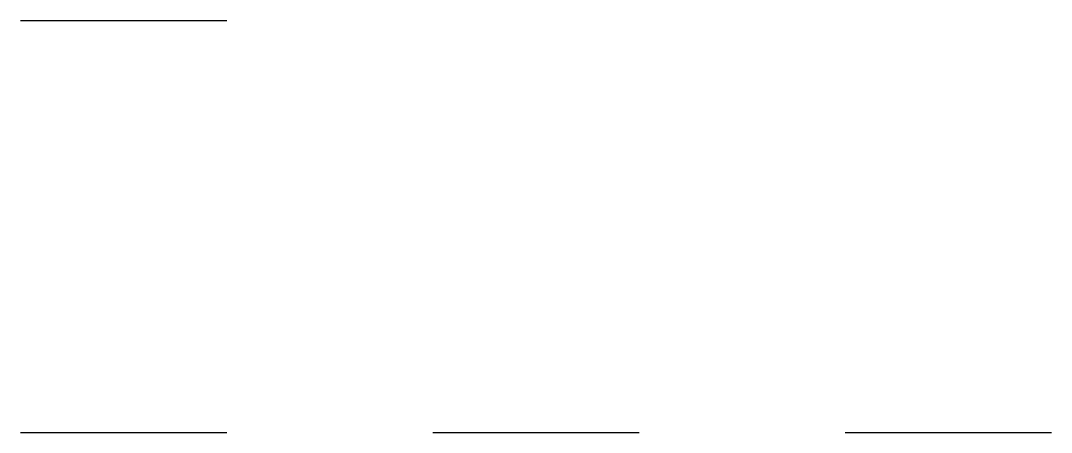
# Model space of a CAD drawing. Header units: inches. Extents: x 10 to 60, y 10 to 30.
import ezdxf

# ---------------------------------------------------------------- set-up
doc = ezdxf.new("R2010")
doc.units = ezdxf.units.IN
for name, color, linetype in [('OPENING-FIXED', 7, 'Continuous'), ('OPENING-SWING', 7, 'Continuous'), ('SANITARY', 7, 'Continuous')]:
    doc.layers.add(name, color=color, linetype=linetype)

# ---------------------------------------------------------------- blocks, each defined once
blk = doc.blocks.new('TYPE-A')
blk.add_line((0, 0), (10, 0))
blk = doc.blocks.new('TYPE-B')
blk.add_line((0, 0), (10, 0))
blk = doc.blocks.new('TYPE-C')
blk.add_line((0, 0), (10, 0))

msp = doc.modelspace()

# ---------------------------------------------------------------- block references
at = {"layer": 'OPENING-FIXED'}
msp.add_blockref('TYPE-B', (30, 10), dxfattribs=at)
at = {"layer": 'OPENING-SWING'}
for p in [(10, 30), (10, 10)]:
    msp.add_blockref('TYPE-A', p, dxfattribs=at)
at = {"layer": 'SANITARY'}
msp.add_blockref('TYPE-C', (50, 10), dxfattribs=at)

doc.saveas('drawing.dxf')
